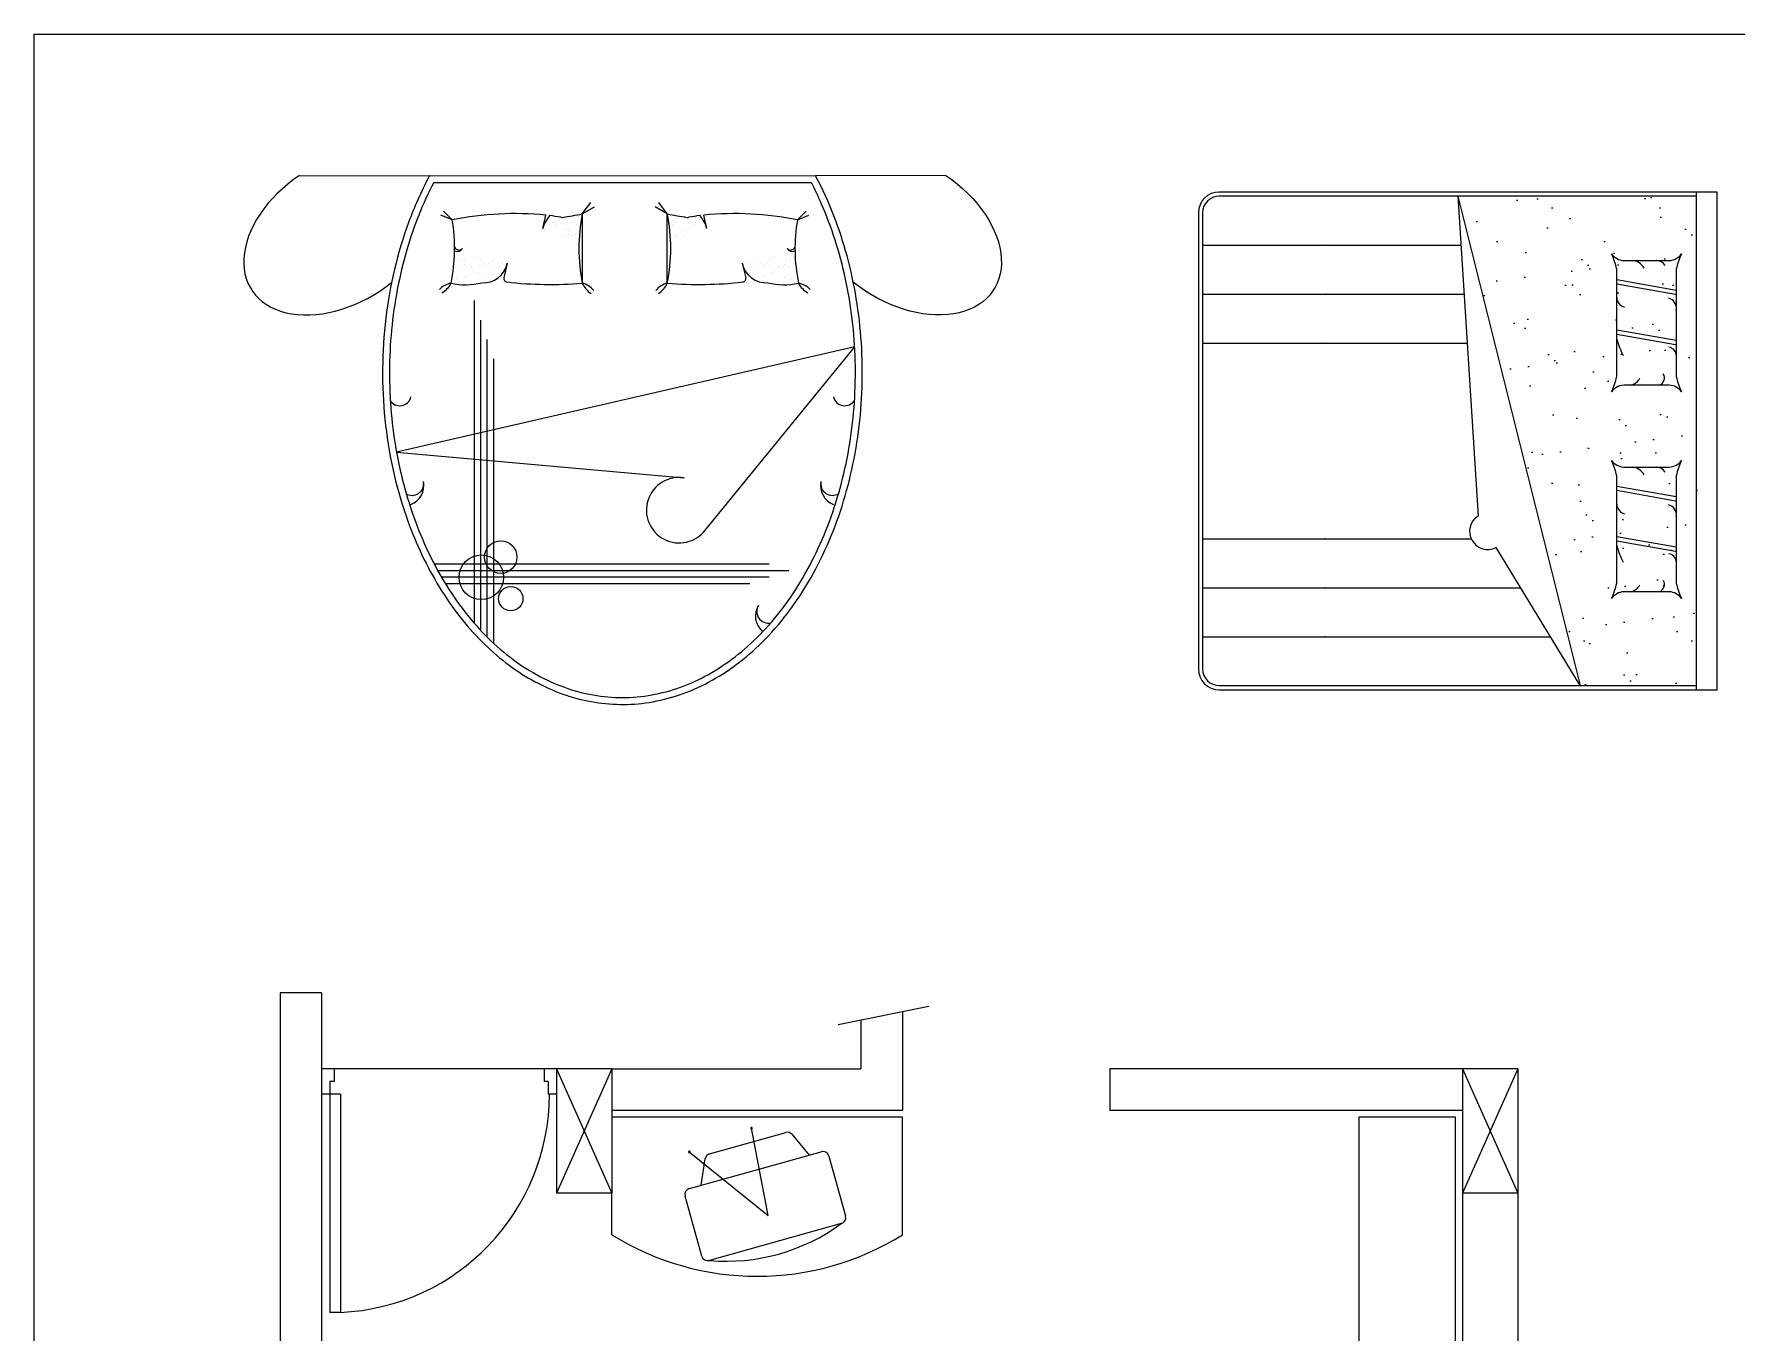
# Model space of a CAD drawing. Header units: metres. Extents: x 3586 to 7307, y 3108 to 6437.
# Drawn here: x 4050.733 to 4051.414, y 3261.85 to 3262.37 of the extents above; entities that cross this region are included whole.
import ezdxf

# ---------------------------------------------------------------- set-up
doc = ezdxf.new("R2010")
doc.units = ezdxf.units.M
doc.layers.add('DOORS', color=170, linetype='Continuous')
doc.layers.add('FURNITURE', color=40, linetype='Continuous')

msp = doc.modelspace()

# ---------------------------------------------------------------- hatches: boundary and pattern name
at = {"layer": 'FURNITURE'}
h = msp.add_hatch(dxfattribs=at)
h.set_pattern_fill('AR-SAND', color=256, scale=0.013835, style=0)
h.set_pattern_definition([(37.5, (4046.917253, 3261.08248), (-0.00087154, 0.02665828), [0, -0.02102973, 0, -0.0235201, 0, -0.02248244]), (7.5, (4046.917253, 3261.08248), (0.02448548, 0.03904538), [0, -0.01134499, 0, -0.01895443, 0, -0.00726356]), (327.5, (4046.900235, 3261.08248), (0.04308524, 7.83e-05), [0, -0.00691768, 0, -0.02490363, 0, -0.03251307]), (317.5, (4046.900235, 3261.08248), (0.04159082, 0.01214295), [0, -0.00345884, 0, -0.01632571, 0, -0.01867772])])
h.paths.add_polyline_path([(4051.35169, 3262.10895), (4051.39824, 3262.10895), (4051.39824, 3262.30486), (4051.30278, 3262.30486)])
h.paths.add_polyline_path([(4051.39025, 3262.26015, 0.35213), (4051.38706, 3262.26401, 1.05619), (4051.39294, 3262.28311, 0.179857)], flags=17)
h.paths.add_polyline_path([(4051.39025, 3262.17744, 0.35213), (4051.38706, 3262.18131, 1.05619), (4051.39294, 3262.20041, 0.179857)], flags=17)

# ---------------------------------------------------------------- linework, layer by layer
for p, q in [((4050.73309, 3262.36975), (4052.15091, 3262.36975)), ((4050.73309, 3261.08628), (4050.73309, 3262.36975)), ((4050.83151, 3261.98597), (4050.83151, 3261.38552)), ((4050.84811, 3261.98597), (4050.83151, 3261.98597)), ((4050.84811, 3261.98597), (4050.84811, 3261.33571)), ((4051.05488, 3261.97329), (4051.09117, 3261.98067)), ((4051.06394, 3261.97513), (4051.06394, 3261.95553)), ((4051.08055, 3261.97851), (4051.08055, 3261.93893)), ((4050.96433, 3261.95553), (4050.94219, 3261.95553)), ((4050.94219, 3261.95553), (4050.96433, 3261.90573)), ((4050.96433, 3261.95553), (4050.94219, 3261.90573)), ((4050.94219, 3261.95553), (4050.94219, 3261.90573)), ((4050.96433, 3261.95553), (4050.96433, 3261.90573)), ((4050.96433, 3261.95553), (4051.06394, 3261.95553)), ((4051.32681, 3261.95553), (4051.16356, 3261.95553)), ((4051.16356, 3261.95553), (4051.16356, 3261.93893)), ((4051.30468, 3261.95553), (4051.30468, 3261.83102)), ((4051.32681, 3261.95553), (4051.30468, 3261.90573)), ((4051.30468, 3261.95553), (4051.32681, 3261.90573)), ((4051.32681, 3261.95553), (4051.32681, 3261.83102)), ((4051.08055, 3261.93893), (4050.96433, 3261.93893)), ((4051.08055, 3261.93616), (4050.96433, 3261.93616)), ((4051.08055, 3261.88912), (4051.08055, 3261.93616)), ((4051.30468, 3261.93893), (4051.16356, 3261.93893)), ((4051.26317, 3261.93616), (4051.26317, 3261.79366)), ((4051.30191, 3261.93616), (4051.26317, 3261.93616)), ((4051.30191, 3261.79366), (4051.30191, 3261.93616)), ((4050.96433, 3261.90573), (4050.94219, 3261.90573)), ((4050.96433, 3261.88912), (4050.96433, 3261.90573)), ((4051.32681, 3261.90573), (4051.30468, 3261.90573))]:
    msp.add_line(p, q)
msp.add_arc((4051.02244, 3261.98251), 0.10999, 238.10921, 301.89079)
msp.add_ellipse((4050.85712, 3262.28889), major_axis=(0.03562, 0.02289), ratio=0.665509, start_param=0, end_param=0.00066)
at = {"layer": 'DOORS'}
for p, q in [((4050.94219, 3261.95553), (4050.84811, 3261.95553)), ((4050.84811, 3261.95553), (4050.84811, 3261.94545)), ((4050.85315, 3261.95553), (4050.85315, 3261.95049)), ((4050.93715, 3261.95553), (4050.93715, 3261.95049)), ((4050.94219, 3261.95553), (4050.94219, 3261.94545)), ((4050.85147, 3261.95049), (4050.85147, 3261.85809)), ((4050.85315, 3261.95049), (4050.85147, 3261.95049)), ((4050.93883, 3261.95049), (4050.93715, 3261.95049)), ((4050.93883, 3261.95049), (4050.93883, 3261.94545)), ((4050.85567, 3261.94545), (4050.84811, 3261.94545)), ((4050.85567, 3261.94545), (4050.85567, 3261.85809)), ((4050.94219, 3261.94545), (4050.93883, 3261.94545)), ((4050.85567, 3261.85809), (4050.85147, 3261.85809))]:
    msp.add_line(p, q, dxfattribs=at)
msp.add_arc((4050.85189, 3261.94545), 0.08744, 272.4776, 0, dxfattribs=at)
at = {"layer": 'FURNITURE'}
for p, q in [((4050.83928, 3262.31317), (4050.89145, 3262.31299)), ((4050.89135, 3262.31316), (4051.04582, 3262.31304)), ((4050.89302, 3262.31039), (4051.04414, 3262.31028)), ((4051.09788, 3262.31317), (4051.04571, 3262.31299)), ((4050.95247, 3262.29773), (4050.95589, 3262.30228)), ((4050.98647, 3262.29773), (4050.98305, 3262.30228)), ((4051.40654, 3262.30652), (4051.20731, 3262.30652)), ((4051.39824, 3262.30486), (4051.20731, 3262.30486)), ((4051.30278, 3262.30486), (4051.31087, 3262.17679)), ((4051.30278, 3262.30486), (4051.35169, 3262.10895)), ((4051.39824, 3262.10729), (4051.39824, 3262.30652)), ((4051.40654, 3262.10729), (4051.40654, 3262.30652)), ((4050.90042, 3262.29541), (4050.89586, 3262.29721)), ((4050.90042, 3262.29541), (4050.89687, 3262.29883)), ((4050.93663, 3262.29193), (4050.93788, 3262.29726)), ((4050.94077, 3262.29679), (4050.94077, 3262.29679)), ((4050.94128, 3262.29632), (4050.94128, 3262.29632)), ((4050.94347, 3262.29583), (4050.94347, 3262.29583)), ((4050.94572, 3262.29613), (4050.94572, 3262.29613)), ((4050.94716, 3262.29632), (4050.94716, 3262.29632)), ((4050.95092, 3262.29681), (4050.95092, 3262.29681)), ((4050.95207, 3262.297), (4050.95207, 3262.297)), ((4050.95247, 3262.29773), (4050.95738, 3262.30055)), ((4050.98647, 3262.29773), (4050.98156, 3262.30055)), ((4051.00231, 3262.29193), (4051.00106, 3262.29726)), ((4051.03852, 3262.29541), (4051.04207, 3262.29883)), ((4051.03852, 3262.29541), (4051.04308, 3262.29721)), ((4051.19901, 3262.29822), (4051.19901, 3262.11559)), ((4051.20067, 3262.29822), (4051.20067, 3262.11559)), ((4050.93769, 3262.29143), (4050.93769, 3262.29143)), ((4050.93827, 3262.29515), (4050.93827, 3262.29515)), ((4050.93971, 3262.29534), (4050.93971, 3262.29534)), ((4050.94044, 3262.29429), (4050.94044, 3262.29429)), ((4050.94126, 3262.29417), (4050.94126, 3262.29417)), ((4050.94161, 3262.29355), (4050.94161, 3262.29355)), ((4050.94404, 3262.2938), (4050.94404, 3262.2938)), ((4050.94517, 3262.2917), (4050.94517, 3262.2917)), ((4050.94602, 3262.289), (4050.94602, 3262.289)), ((4050.94644, 3262.29159), (4050.94644, 3262.29159)), ((4050.94695, 3262.29113), (4050.94695, 3262.29113)), ((4050.94709, 3262.29006), (4050.94709, 3262.29006)), ((4050.94827, 3262.2893), (4050.94827, 3262.2893)), ((4050.9485, 3262.29426), (4050.9485, 3262.29426)), ((4050.94868, 3262.28893), (4050.94868, 3262.28893)), ((4050.94906, 3262.29431), (4050.94906, 3262.29431)), ((4050.94971, 3262.28949), (4050.94971, 3262.28949)), ((4050.94971, 3262.2886), (4050.94971, 3262.2886)), ((4050.95022, 3262.29357), (4050.95022, 3262.29357)), ((4051.20067, 3262.28527), (4051.30402, 3262.28527)), ((4050.90182, 3262.28036), (4050.90182, 3262.28036)), ((4050.90192, 3262.28038), (4050.90192, 3262.28038)), ((4050.9021, 3262.27505), (4050.9021, 3262.27505)), ((4050.90245, 3262.28166), (4050.90245, 3262.28166)), ((4050.90299, 3262.27961), (4050.90299, 3262.27961)), ((4050.90388, 3262.27629), (4050.90388, 3262.27629)), ((4050.90485, 3262.27945), (4050.90485, 3262.27945)), ((4050.90536, 3262.27898), (4050.90536, 3262.27898)), ((4050.90544, 3262.27761), (4050.90544, 3262.27761)), ((4050.90613, 3262.27659), (4050.90613, 3262.27659)), ((4050.90757, 3262.27678), (4050.90757, 3262.27678)), ((4050.90812, 3262.27646), (4050.90812, 3262.27646)), ((4050.90848, 3262.27612), (4050.90848, 3262.27612)), ((4050.909, 3262.28035), (4050.909, 3262.28035)), ((4050.90918, 3262.27502), (4050.90918, 3262.27502)), ((4050.91044, 3262.28037), (4050.91044, 3262.28037)), ((4050.91133, 3262.27727), (4050.91133, 3262.27727)), ((4050.91161, 3262.27963), (4050.91161, 3262.27963)), ((4050.91291, 3262.27788), (4050.91291, 3262.27788)), ((4050.91358, 3262.27757), (4050.91358, 3262.27757)), ((4050.91502, 3262.27776), (4050.91502, 3262.27776)), ((4050.91642, 3262.27511), (4050.91642, 3262.27511)), ((4050.91644, 3262.27889), (4050.91644, 3262.27889)), ((4050.91709, 3262.27614), (4050.91709, 3262.27614)), ((4050.91878, 3262.27825), (4050.91878, 3262.27825)), ((4050.91884, 3262.27668), (4050.91884, 3262.27668)), ((4050.91935, 3262.27621), (4050.91935, 3262.27621)), ((4050.91999, 3262.27785), (4050.91999, 3262.27785)), ((4050.92246, 3262.27806), (4050.92109, 3262.27219)), ((4051.01648, 3262.27806), (4051.01785, 3262.27219)), ((4051.36642, 3262.2327), (4051.36642, 3262.27561)), ((4051.36921, 3262.27909), (4051.38739, 3262.27909)), ((4051.39019, 3262.27561), (4051.39019, 3262.2327)), ((4050.90221, 3262.27182), (4050.90221, 3262.27182)), ((4050.90227, 3262.26972), (4050.90227, 3262.26972)), ((4050.90272, 3262.27136), (4050.90272, 3262.27136)), ((4050.90406, 3262.27343), (4050.90406, 3262.27343)), ((4050.90523, 3262.27268), (4050.90523, 3262.27268)), ((4050.90561, 3262.27228), (4050.90561, 3262.27228)), ((4050.90643, 3262.26946), (4050.90643, 3262.26946)), ((4050.90868, 3262.26976), (4050.90868, 3262.26976)), ((4050.90935, 3262.26968), (4050.90935, 3262.26968)), ((4050.91012, 3262.26995), (4050.91012, 3262.26995)), ((4050.91052, 3262.27425), (4050.91052, 3262.27425)), ((4050.91103, 3262.27379), (4050.91103, 3262.27379)), ((4050.91268, 3262.27344), (4050.91268, 3262.27344)), ((4050.91308, 3262.27255), (4050.91308, 3262.27255)), ((4050.91379, 3262.27126), (4050.91379, 3262.27126)), ((4050.91384, 3262.2727), (4050.91384, 3262.2727)), ((4050.91388, 3262.27044), (4050.91388, 3262.27044)), ((4051.36642, 3262.27147), (4051.39019, 3262.26729)), ((4051.36642, 3262.26983), (4051.3899, 3262.26566)), ((4051.20067, 3262.26568), (4051.30526, 3262.26568)), ((4051.36642, 3262.25134), (4051.39019, 3262.24717)), ((4051.36642, 3262.24966), (4051.3899, 3262.24553)), ((4051.20067, 3262.24609), (4051.30649, 3262.24609)), ((4051.38739, 3262.22922), (4051.36921, 3262.22922)), ((4051.36921, 3262.19639), (4051.38739, 3262.19639)), ((4051.36642, 3262.15), (4051.36642, 3262.19291)), ((4051.36642, 3262.18876), (4051.39019, 3262.18459)), ((4051.36642, 3262.18713), (4051.3899, 3262.18295)), ((4051.39019, 3262.19291), (4051.39019, 3262.15)), ((4051.20067, 3262.16773), (4051.30813, 3262.16773)), ((4051.36642, 3262.16864), (4051.39019, 3262.16447)), ((4051.36642, 3262.16695), (4051.3899, 3262.16283)), ((4051.35169, 3262.10895), (4051.31808, 3262.1642)), ((4051.20067, 3262.14813), (4051.32785, 3262.14813)), ((4051.38739, 3262.14652), (4051.36921, 3262.14652)), ((4051.20067, 3262.12854), (4051.33977, 3262.12854)), ((4051.20731, 3262.10895), (4051.39824, 3262.10895)), ((4051.20731, 3262.10729), (4051.40654, 3262.10729)), ((4051.00342, 3261.92154), (4051.03388, 3261.93006)), ((4051.02686, 3261.89692), (4051.02016, 3261.9318)), ((4051.03647, 3261.92925), (4051.04325, 3261.92105)), ((4050.99528, 3261.92233), (4051.02686, 3261.89692)), ((4050.99529, 3261.90763), (4051.04805, 3261.92239)), ((4051.05112, 3261.92066), (4051.05783, 3261.89668)), ((4051.00009, 3261.90897), (4051.00163, 3261.9195)), ((4051.00027, 3261.88058), (4050.99356, 3261.90456)), ((4051.0561, 3261.89361), (4051.00334, 3261.87885))]:
    msp.add_line(p, q, dxfattribs=at)
at = {"layer": 'FURNITURE', "color": 252}
for p, q in [((4050.98687, 3262.297), (4050.98687, 3262.297)), ((4050.98802, 3262.29681), (4050.98802, 3262.29681)), ((4050.99178, 3262.29632), (4050.99178, 3262.29632)), ((4050.99322, 3262.29613), (4050.99322, 3262.29613)), ((4050.99547, 3262.29583), (4050.99547, 3262.29583)), ((4050.99766, 3262.29632), (4050.99766, 3262.29632)), ((4050.99817, 3262.29679), (4050.99817, 3262.29679)), ((4050.98872, 3262.29357), (4050.98872, 3262.29357)), ((4050.98923, 3262.28949), (4050.98923, 3262.28949)), ((4050.98923, 3262.2886), (4050.98923, 3262.2886)), ((4050.98988, 3262.29431), (4050.98988, 3262.29431)), ((4050.99026, 3262.28893), (4050.99026, 3262.28893)), ((4050.99044, 3262.29426), (4050.99044, 3262.29426)), ((4050.99067, 3262.2893), (4050.99067, 3262.2893)), ((4050.99185, 3262.29006), (4050.99185, 3262.29006)), ((4050.99199, 3262.29113), (4050.99199, 3262.29113)), ((4050.9925, 3262.29159), (4050.9925, 3262.29159)), ((4050.99292, 3262.289), (4050.99292, 3262.289)), ((4050.99377, 3262.2917), (4050.99377, 3262.2917)), ((4050.9949, 3262.2938), (4050.9949, 3262.2938)), ((4050.99733, 3262.29355), (4050.99733, 3262.29355)), ((4050.99768, 3262.29417), (4050.99768, 3262.29417)), ((4050.9985, 3262.29429), (4050.9985, 3262.29429)), ((4050.99923, 3262.29534), (4050.99923, 3262.29534)), ((4051.00067, 3262.29515), (4051.00067, 3262.29515)), ((4051.00125, 3262.29143), (4051.00125, 3262.29143)), ((4051.01895, 3262.27785), (4051.01895, 3262.27785)), ((4051.01959, 3262.27621), (4051.01959, 3262.27621)), ((4051.0201, 3262.27668), (4051.0201, 3262.27668)), ((4051.02016, 3262.27825), (4051.02016, 3262.27825)), ((4051.02185, 3262.27614), (4051.02185, 3262.27614)), ((4051.0225, 3262.27889), (4051.0225, 3262.27889)), ((4051.02252, 3262.27511), (4051.02252, 3262.27511)), ((4051.02392, 3262.27776), (4051.02392, 3262.27776)), ((4051.02536, 3262.27757), (4051.02536, 3262.27757)), ((4051.02603, 3262.27788), (4051.02603, 3262.27788)), ((4051.02733, 3262.27963), (4051.02733, 3262.27963)), ((4051.02761, 3262.27727), (4051.02761, 3262.27727)), ((4051.0285, 3262.28037), (4051.0285, 3262.28037)), ((4051.02976, 3262.27502), (4051.02976, 3262.27502)), ((4051.02994, 3262.28035), (4051.02994, 3262.28035)), ((4051.03046, 3262.27612), (4051.03046, 3262.27612)), ((4051.03082, 3262.27646), (4051.03082, 3262.27646)), ((4051.03137, 3262.27678), (4051.03137, 3262.27678)), ((4051.03281, 3262.27659), (4051.03281, 3262.27659)), ((4051.0335, 3262.27761), (4051.0335, 3262.27761)), ((4051.03358, 3262.27898), (4051.03358, 3262.27898)), ((4051.03409, 3262.27945), (4051.03409, 3262.27945)), ((4051.03506, 3262.27629), (4051.03506, 3262.27629)), ((4051.03595, 3262.27961), (4051.03595, 3262.27961)), ((4051.03649, 3262.28166), (4051.03649, 3262.28166)), ((4051.03684, 3262.27505), (4051.03684, 3262.27505)), ((4051.03702, 3262.28038), (4051.03702, 3262.28038)), ((4051.03712, 3262.28036), (4051.03712, 3262.28036)), ((4051.02506, 3262.27044), (4051.02506, 3262.27044)), ((4051.0251, 3262.2727), (4051.0251, 3262.2727)), ((4051.02515, 3262.27126), (4051.02515, 3262.27126)), ((4051.02586, 3262.27255), (4051.02586, 3262.27255)), ((4051.02626, 3262.27344), (4051.02626, 3262.27344)), ((4051.02791, 3262.27379), (4051.02791, 3262.27379)), ((4051.02842, 3262.27425), (4051.02842, 3262.27425)), ((4051.02882, 3262.26995), (4051.02882, 3262.26995)), ((4051.02959, 3262.26968), (4051.02959, 3262.26968)), ((4051.03026, 3262.26976), (4051.03026, 3262.26976)), ((4051.03251, 3262.26946), (4051.03251, 3262.26946)), ((4051.03333, 3262.27228), (4051.03333, 3262.27228)), ((4051.03371, 3262.27268), (4051.03371, 3262.27268)), ((4051.03488, 3262.27343), (4051.03488, 3262.27343)), ((4051.03622, 3262.27136), (4051.03622, 3262.27136)), ((4051.03667, 3262.26972), (4051.03667, 3262.26972)), ((4051.03673, 3262.27182), (4051.03673, 3262.27182)), ((4050.90927, 3262.13386), (4050.90927, 3262.26306)), ((4050.91186, 3262.13098), (4050.91186, 3262.25528)), ((4050.91446, 3262.12831), (4050.91446, 3262.2475)), ((4050.91705, 3262.12582), (4050.91705, 3262.23972)), ((4051.02726, 3262.15751), (4050.89326, 3262.15751)), ((4051.03504, 3262.15492), (4050.89466, 3262.15492)), ((4051.02726, 3262.15232), (4050.89613, 3262.15232)), ((4051.01947, 3262.14973), (4050.89768, 3262.14973))]:
    msp.add_line(p, q, dxfattribs=at)
at = {"layer": 'FURNITURE', "color": 253}
for p, q in [((4051.06145, 3262.24452), (4050.87813, 3262.20243)), ((4051.00174, 3262.17136), (4051.06145, 3262.24452)), ((4050.87813, 3262.20243), (4050.99327, 3262.19212))]:
    msp.add_line(p, q, dxfattribs=at)
at = {"layer": 'FURNITURE', "color": 252}
for centre, radius in [((4050.91983, 3262.16038), 0.0065), ((4050.91206, 3262.15232), 0.00892), ((4050.92384, 3262.14378), 0.00487)]:
    msp.add_circle(centre, radius, dxfattribs=at)
at = {"layer": 'FURNITURE'}
for centre, radius, start, end in [((4051.20731, 3262.29822), 0.0083, 90, 180), ((4051.20731, 3262.29822), 0.00664, 90, 180), ((4050.8315, 3262.28389), 0.06987, 348.60697, 9.49174), ((4050.92538, 3262.16975), 0.12812, 84.40286, 101.23708), ((4050.95007, 3262.28807), 0.01399, 139.90976, 163.97559), ((4050.92691, 3262.19905), 0.09882, 80.14094, 82.75539), ((4050.9443, 3262.29914), 0.00277, 260.14094, 276.03183), ((4050.7328, 3263.56168), 1.2829, 279.50225, 279.85886), ((4051.02095, 3262.28389), 0.06987, 168.57881, 191.42119), ((4051.02095, 3262.28389), 0.06987, 168.57881, 191.42119), ((4198.83644, 3262.28389), 147.88398, 179.9946397, 180.0053603), ((4050.91799, 3262.28389), 0.06987, 348.57881, 11.42119), ((3903.1025, 3262.28389), 147.88398, 359.9946397, 0.0053603), ((4050.91799, 3262.28389), 0.06987, 348.57881, 11.42119), ((4051.20613, 3263.56168), 1.2829, 260.14114, 260.49775), ((4050.99464, 3262.29914), 0.00277, 263.96817, 279.85906), ((4051.01203, 3262.19905), 0.09882, 97.24461, 99.85906), ((4050.98886, 3262.28807), 0.01399, 16.02441, 40.09024), ((4051.01356, 3262.16975), 0.12812, 78.76292, 95.59714), ((4051.10744, 3262.28389), 0.06987, 170.50826, 191.39303), ((4050.90312, 3262.28518), 0.00189, 201.80407, 319.13343), ((4050.90231, 3262.28546), 0.00271, 249.49685, 325.7978), ((4051.03582, 3262.28518), 0.00189, 220.86657, 338.19593), ((4051.03663, 3262.28546), 0.00271, 214.2022, 290.50315), ((4051.36948, 3262.28539), 0.0063, 214.60315, 267.55233), ((4051.33412, 3262.26801), 0.03318, 13.24719, 24.57979), ((4051.38712, 3262.28539), 0.0063, 272.44767, 325.39685), ((4051.42248, 3262.26801), 0.03318, 155.42021, 166.75281), ((4050.91276, 3262.28009), 0.00991, 266.78253, 348.17191), ((4051.02618, 3262.28009), 0.00991, 191.82809, 273.21747), ((4051.37212, 3262.27319), 0.00592, 28.64266, 85.74437), ((4051.38237, 3262.27522), 0.00387, 28.6563, 91.23327), ((4050.90182, 3262.26125), 0.00902, 101.69353, 136.56355), ((4050.89188, 3262.27404), 0.00902, 299.14853, 334.01854), ((4050.9059, 3262.29496), 0.02556, 256.64985, 284.28558), ((4050.92243, 3262.27188), 0.00138, 166.78733, 262.87698), ((4050.93962, 3262.42242), 0.1529, 263.48256, 274.81989), ((4050.95014, 3262.26134), 0.00902, 40.17925, 75.04926), ((4050.96079, 3262.27354), 0.00902, 202.72425, 237.59427), ((4050.9888, 3262.26134), 0.00902, 104.95074, 139.82075), ((4050.97815, 3262.27354), 0.00902, 302.40573, 337.27575), ((4050.99932, 3262.42242), 0.1529, 265.18011, 276.51744), ((4051.0165, 3262.27188), 0.00138, 277.12302, 13.21267), ((4051.03304, 3262.29496), 0.02556, 255.71442, 283.35015), ((4051.04706, 3262.27404), 0.00902, 205.98146, 240.85147), ((4051.03712, 3262.26125), 0.00902, 43.43645, 78.30647), ((4051.37035, 3262.2643), 0.00393, 180.27661, 257.89359), ((4051.38625, 3262.26009), 0.004, 349.88996, 78.35186), ((4051.40281, 3262.2577), 0.03778, 195.57171, 206.15466), ((4051.38673, 3262.24095), 0.0035, 8.75922, 82.72945), ((4051.33412, 3262.2403), 0.03318, 335.42021, 346.75281), ((4051.36948, 3262.22292), 0.0063, 92.44767, 145.39685), ((4051.36996, 3262.23545), 0.00667, 290.76346, 328.60505), ((4051.3824, 3262.23213), 0.00307, 288.64131, 31.96368), ((4051.38712, 3262.22292), 0.0063, 34.60315, 87.55233), ((4051.42248, 3262.2403), 0.03318, 193.24719, 204.57979), ((4051.33412, 3262.18531), 0.03318, 13.24719, 24.57979), ((4051.36948, 3262.20269), 0.0063, 214.60315, 267.55233), ((4051.37212, 3262.19049), 0.00592, 28.64266, 85.74437), ((4051.38237, 3262.19252), 0.00387, 28.6563, 91.23327), ((4051.38712, 3262.20269), 0.0063, 272.44767, 325.39685), ((4051.42248, 3262.18531), 0.03318, 155.42021, 166.75281), ((4051.37035, 3262.1816), 0.00393, 180.27661, 257.89359), ((4051.38625, 3262.17739), 0.004, 349.88996, 78.35186), ((4051.31477, 3262.17067), 0.00726, 122.45896, 297.0753), ((4051.40281, 3262.17499), 0.03778, 195.57171, 206.15466), ((4051.38673, 3262.15825), 0.0035, 8.75922, 82.72945), ((4051.33412, 3262.1576), 0.03318, 335.42021, 346.75281), ((4051.36948, 3262.14022), 0.0063, 92.44767, 145.39685), ((4051.36996, 3262.15275), 0.00667, 290.76346, 328.60505), ((4051.3824, 3262.14943), 0.00307, 288.64131, 31.96368), ((4051.38712, 3262.14022), 0.0063, 34.60315, 87.55233), ((4051.42248, 3262.1576), 0.03318, 193.24719, 204.57979), ((4051.20731, 3262.11559), 0.0083, 180, 270), ((4051.20731, 3262.11559), 0.00664, 180, 270), ((4051.02016, 3261.9318), 0.000311, 15.63248, 195.63248), ((4051.02016, 3261.9318), 0.000311, 195.63248, 15.63248), ((4051.03455, 3261.92767), 0.00249, 39.59496, 105.63248), ((4050.99528, 3261.92233), 0.000311, 15.63248, 195.63248), ((4050.99528, 3261.92233), 0.000311, 195.63248, 15.63248), ((4051.00409, 3261.91914), 0.00249, 105.63248, 171.66999), ((4051.04872, 3261.91999), 0.00249, 15.63248, 105.63248), ((4050.99596, 3261.90523), 0.00249, 105.63248, 195.63248), ((4051.01009, 3261.95638), 0.07782, 265.02278, 306.24217), ((4051.05543, 3261.89601), 0.00249, 285.63248, 15.63248), ((4051.00267, 3261.88125), 0.00249, 195.63248, 285.63248)]:
    msp.add_arc(centre, radius, start, end, dxfattribs=at)
at = {"layer": 'FURNITURE', "color": 251}
for centre, radius, start, end in [((4050.87938, 3262.22565), 0.00468, 213.08942, 345.54846), ((4051.05747, 3262.22565), 0.00468, 194.45154, 326.91058), ((4050.88433, 3262.18977), 0.00468, 238.12193, 10.58097), ((4050.88096, 3262.18908), 0.00812, 290.89192, 10.98526), ((4051.05589, 3262.18908), 0.00812, 169.01474, 249.10808), ((4051.05253, 3262.18977), 0.00468, 169.41903, 301.87807), ((4051.02985, 3262.13683), 0.00812, 148.65222, 228.74555), ((4051.02694, 3262.13864), 0.00468, 149.0565, 281.51554)]:
    msp.add_arc(centre, radius, start, end, dxfattribs=at)
at = {"layer": 'FURNITURE', "color": 253}
msp.add_arc((4050.99122, 3262.17918), 0.01311, 81.01591, 323.38318, dxfattribs=at)
at = {"layer": 'FURNITURE'}
msp.add_ellipse((4050.85573, 3262.29027), major_axis=(0.03562, 0.02289), ratio=0.665509, start_param=1.605232, end_param=4.863711, dxfattribs=at)
at = {"layer": 'FURNITURE', "extrusion": (0, 0, -1)}
msp.add_ellipse((4051.08143, 3262.29027), major_axis=(-0.03562, 0.02289), ratio=0.665509, start_param=1.605232, end_param=4.863711, dxfattribs=at)
at = {"layer": 'FURNITURE'}
for points, knots in [([(4050.89135, 3262.31316), (4050.88771, 3262.30617), (4050.88517, 3262.30038), (4050.87853, 3262.2823), (4050.87544, 3262.26931), (4050.87224, 3262.24264), (4050.87212, 3262.22896), (4050.87485, 3262.20219), (4050.87771, 3262.1891), (4050.88525, 3262.16729), (4050.88941, 3262.15822), (4050.89919, 3262.14172), (4050.9048, 3262.13429), (4050.91715, 3262.12151), (4050.92388, 3262.11615), (4050.93807, 3262.10781), (4050.94553, 3262.10483), (4050.96076, 3262.10142), (4050.96851, 3262.10099), (4050.98435, 3262.10276), (4050.9924, 3262.10512), (4051.00782, 3262.11256), (4051.01516, 3262.11764), (4051.02896, 3262.13043), (4051.03535, 3262.13823), (4051.04655, 3262.15602), (4051.05132, 3262.16605), (4051.05877, 3262.18752), (4051.06145, 3262.19894), (4051.06451, 3262.22237), (4051.0649, 3262.23436), (4051.06335, 3262.25807), (4051.06142, 3262.26978), (4051.05546, 3262.29178), (4051.05148, 3262.30211), (4051.04582, 3262.31304)], [0.948998, 0.948998, 0.948998, 0.948998, 1.101659, 1.101659, 1.406982, 1.406982, 1.712305, 1.712305, 2.017627, 2.017627, 2.258642, 2.258642, 2.499657, 2.499657, 2.740673, 2.740673, 2.981688, 2.981688, 3.222703, 3.222703, 3.478042, 3.478042, 3.732736, 3.732736, 3.996776, 3.996776, 4.265599, 4.265599, 4.534421, 4.534421, 4.803244, 4.803244, 5.072066, 5.072066, 5.334194, 5.334194, 5.334194, 5.334194]), ([(4050.89302, 3262.31039), (4050.88867, 3262.30202), (4050.88504, 3262.29291), (4050.87923, 3262.27306), (4050.87716, 3262.26225), (4050.87507, 3262.24025), (4050.87504, 3262.22906), (4050.87701, 3262.20705), (4050.87902, 3262.19622), (4050.88493, 3262.17563), (4050.88883, 3262.16587), (4050.89827, 3262.14807), (4050.9038, 3262.14002), (4050.9161, 3262.12615), (4050.92287, 3262.12033), (4050.93721, 3262.11125), (4050.94476, 3262.10801), (4050.96018, 3262.10424), (4050.96805, 3262.10373), (4050.98364, 3262.10546), (4050.99136, 3262.1077), (4051.00621, 3262.11484), (4051.01334, 3262.11974), (4051.02651, 3262.13191), (4051.03256, 3262.13918), (4051.04316, 3262.15565), (4051.04771, 3262.16484), (4051.055, 3262.18455), (4051.05774, 3262.19506), (4051.06123, 3262.21671), (4051.06197, 3262.22785), (4051.0614, 3262.25003), (4051.06009, 3262.26106), (4051.05551, 3262.28231), (4051.05224, 3262.29251), (4051.04686, 3262.30481), (4051.04554, 3262.30758), (4051.04414, 3262.31028)], [0.948998, 0.948998, 0.948998, 0.948998, 1.186443, 1.186443, 1.440902, 1.440902, 1.695361, 1.695361, 1.94982, 1.94982, 2.204279, 2.204279, 2.458738, 2.458738, 2.713197, 2.713197, 2.967656, 2.967656, 3.222115, 3.222115, 3.476574, 3.476574, 3.731033, 3.731033, 3.985492, 3.985492, 4.239951, 4.239951, 4.49441, 4.49441, 4.748869, 4.748869, 5.003328, 5.003328, 5.257787, 5.257787, 5.334194, 5.334194, 5.334194, 5.334194])]:
    msp.add_open_spline(points, degree=3, knots=knots, dxfattribs=at)
for p in [(4051.24975, 3262.28527), (4051.24975, 3262.28527), (4051.24975, 3262.26568), (4051.24975, 3262.26568), (4051.24975, 3262.26568), (4051.24975, 3262.24609), (4051.24975, 3262.24609), (4051.24975, 3262.16773), (4051.24975, 3262.16773), (4051.24975, 3262.14813), (4051.24975, 3262.14813), (4051.24975, 3262.14813), (4051.24975, 3262.12854), (4051.24975, 3262.12854)]:
    msp.add_point(p, dxfattribs=at)

doc.saveas('drawing.dxf')
